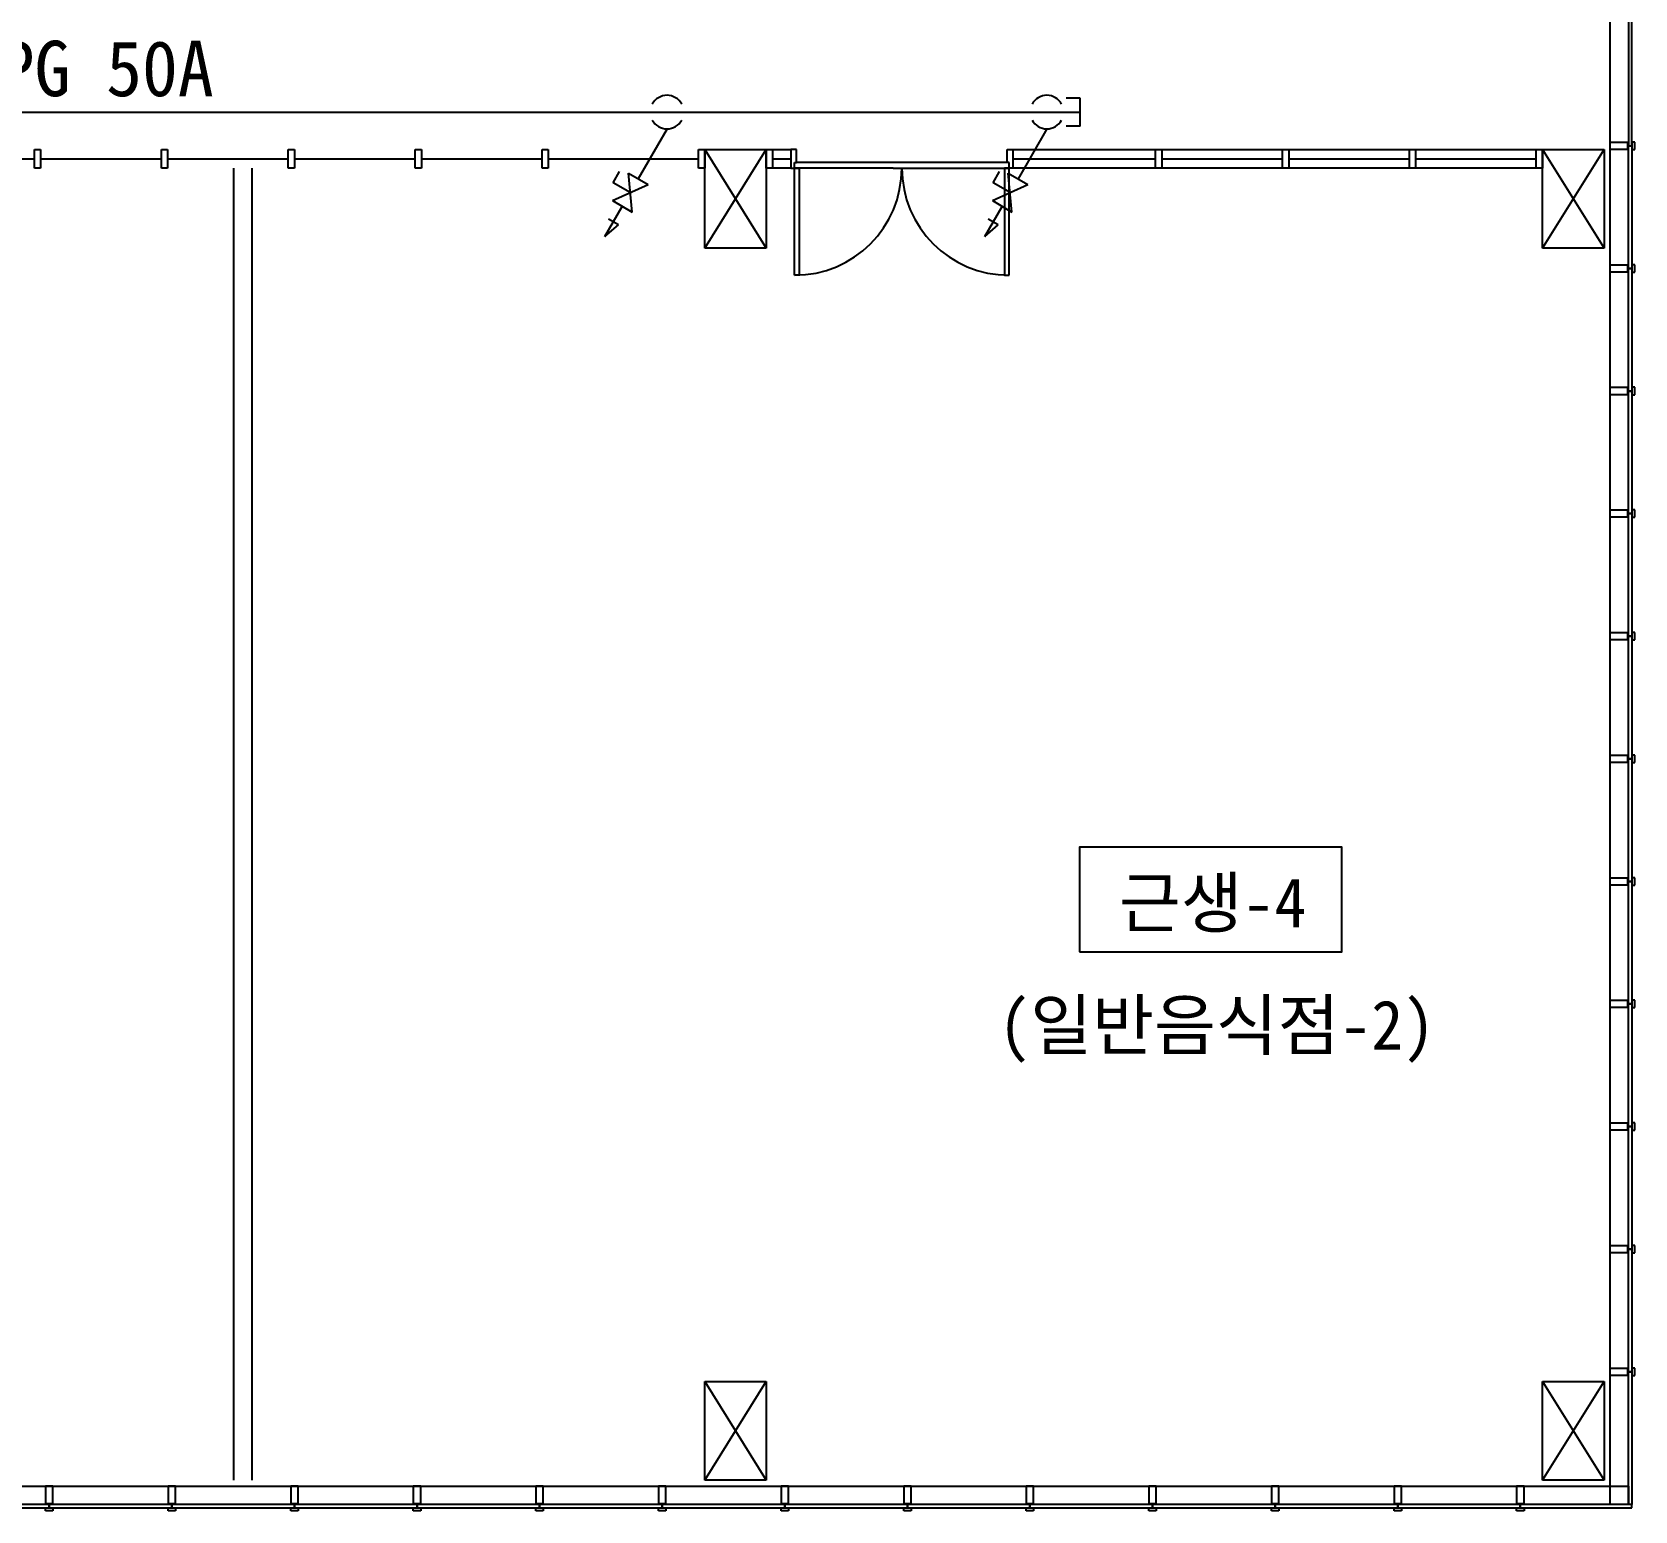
# Model space of a CAD drawing. Header units: millimetres. Extents: x 16332047 to 33387680, y -14835522 to -7015081.
# Drawn here: x 16791299 to 16804309, y -7494771 to -7482767 of the extents above; entities that cross this region are included whole.
import ezdxf
from ezdxf.enums import TextEntityAlignment as Align

# ---------------------------------------------------------------- set-up
doc = ezdxf.new("R2010")
doc.units = ezdxf.units.MM
doc.header["$LTSCALE"] = 300
doc.header["$MEASUREMENT"] = 0
doc.layers.get('0').update_dxf_attribs({"linetype": 'CONTINUOUS'})
for name, color, linetype in [('2', 2, 'CONTINUOUS'), ('3', 3, 'CONTINUOUS'), ('gas', 3, 'CONTINUOUS'), ('S', 1, 'CONTINUOUS'), ('TEXT', 3, 'CONTINUOUS'), ('근린시설 화장실위생도면$0$SI', 2, 'CONTINUOUS')]:
    doc.layers.add(name, color=color, linetype=linetype)
doc.layers.add('arch', color=255, linetype='CONTINUOUS', lineweight=25)
doc.styles.add('돋움체', font='')
doc.styles.get('돋움체').set_extended_font_data('DotumChe')

msp = doc.modelspace()

# ---------------------------------------------------------------- linework, layer by layer
at = {"color": 0}
for p, q in [((16799806, -7483303, 0), (16799692, -7483303, 0)), ((16799806, -7483532, 0), (16799806, -7483303, 0)), ((16799806, -7483532, 0), (16799692, -7483532, 0))]:
    msp.add_line(p, q, dxfattribs=at)
at = {"layer": '2', "color": 0}
for p, q in [((16796016, -7483990, 0), (16796068, -7483900, 0)), ((16796169, -7484228, 0), (16796140, -7483912, 0)), ((16796140, -7483912, 0), (16796299, -7484004, 0)), ((16799099, -7483990, 0), (16799151, -7483900, 0)), ((16799253, -7484228, 0), (16799223, -7483912, 0)), ((16799223, -7483912, 0), (16799382, -7484004, 0)), ((16796011, -7484136, 0), (16796299, -7484004, 0)), ((16796155, -7484070, 0), (16796016, -7483990, 0)), ((16799094, -7484136, 0), (16799382, -7484004, 0)), ((16799238, -7484070, 0), (16799099, -7483990, 0)), ((16796011, -7484136, 0), (16796169, -7484228, 0)), ((16799094, -7484136, 0), (16799253, -7484228, 0))]:
    msp.add_line(p, q, dxfattribs=at)
at = {"layer": '3', "color": 0}
for p, q in [((16796453, -7483554, 0), (16796219, -7483958, 0)), ((16799536, -7483554, 0), (16799303, -7483958, 0)), ((16795949, -7484427, 0), (16796090, -7484182, 0)), ((16799032, -7484427, 0), (16799173, -7484182, 0))]:
    msp.add_line(p, q, dxfattribs=at)
at = {"layer": 'arch'}
for p, q in [((16804109, -7494571), (16804109, -7481621)), ((16804256, -7482674), (16804256, -7483691)), ((16804284, -7483691), (16804284, -7482674)), ((16804109, -7483721, 0), (16804109, -7483661, 0)), ((16804109, -7483661, 0), (16804250, -7483661, 0)), ((16804250, -7483661, 0), (16804250, -7483721, 0)), ((16804284, -7483661, 0), (16804284, -7483721, 0)), ((16804309, -7483661, 0), (16804284, -7483661, 0)), ((16804309, -7483721, 0), (16804309, -7483661, 0)), ((16790339, -7483796), (16791319, -7483796)), ((16791319, -7483721), (16791369, -7483721)), ((16791319, -7483871), (16791319, -7483721)), ((16791369, -7483721), (16791369, -7483871)), ((16791369, -7483796), (16792349, -7483796)), ((16792349, -7483721), (16792399, -7483721)), ((16792349, -7483871), (16792349, -7483721)), ((16792399, -7483721), (16792399, -7483871)), ((16792399, -7483796), (16793379, -7483796)), ((16793379, -7483721), (16793429, -7483721)), ((16793379, -7483871), (16793379, -7483721)), ((16793429, -7483721), (16793429, -7483871)), ((16793429, -7483796), (16794409, -7483796)), ((16794409, -7483721), (16794459, -7483721)), ((16794409, -7483871), (16794409, -7483721)), ((16794459, -7483721), (16794459, -7483871)), ((16794459, -7483796), (16795439, -7483796)), ((16795439, -7483721), (16795489, -7483721)), ((16795439, -7483871), (16795439, -7483721)), ((16795489, -7483721), (16795489, -7483871)), ((16795489, -7483796), (16796709, -7483796)), ((16796709, -7483721), (16796759, -7483721)), ((16796709, -7483871), (16796709, -7483721)), ((16796759, -7483721), (16796759, -7483871)), ((16796759, -7483721), (16797259, -7484521)), ((16796759, -7484521), (16797259, -7483721)), ((16796759, -7484521), (16796759, -7483721)), ((16796759, -7483721), (16797259, -7483721)), ((16797259, -7483721), (16797309, -7483721)), ((16797259, -7483871), (16797259, -7483721)), ((16797259, -7483721), (16797259, -7484521)), ((16797309, -7483721), (16797309, -7483871)), ((16797309, -7483721), (16797459, -7483721)), ((16797309, -7483796), (16797459, -7483796)), ((16797504, -7483721), (16797459, -7483721)), ((16797459, -7483721), (16797459, -7483851)), ((16797504, -7483816), (16797504, -7483721)), ((16797504, -7483826), (16797504, -7483816)), ((16797504, -7483816), (16797504, -7483816)), ((16799214, -7483721), (16803559, -7483721)), ((16799214, -7483816), (16799214, -7483721)), ((16799214, -7483721), (16799259, -7483721)), ((16799214, -7483826), (16799214, -7483816)), ((16799214, -7483816), (16799214, -7483816)), ((16799259, -7483721), (16799259, -7483851)), ((16799259, -7483796), (16800419, -7483796)), ((16800419, -7483721), (16800469, -7483721)), ((16800419, -7483871), (16800419, -7483721)), ((16800469, -7483721), (16800469, -7483871)), ((16800469, -7483796), (16801449, -7483796)), ((16801449, -7483721), (16801499, -7483721)), ((16801449, -7483871), (16801449, -7483721)), ((16801499, -7483721), (16801499, -7483871)), ((16801499, -7483796), (16802479, -7483796)), ((16802479, -7483721), (16802529, -7483721)), ((16802479, -7483871), (16802479, -7483721)), ((16802529, -7483721), (16802529, -7483871)), ((16802529, -7483796), (16803509, -7483796)), ((16803509, -7483721), (16803559, -7483721)), ((16803509, -7483871), (16803509, -7483721)), ((16803559, -7483721), (16803559, -7483871)), ((16803559, -7483721), (16803559, -7483871)), ((16803559, -7483721), (16804059, -7484521)), ((16803559, -7484521), (16804059, -7483721)), ((16803559, -7484521), (16803559, -7483721)), ((16803559, -7483721), (16804059, -7483721)), ((16804059, -7483721), (16804059, -7484521)), ((16804250, -7483721, 0), (16804109, -7483721, 0)), ((16804256, -7483691), (16804284, -7483691)), ((16804256, -7484686), (16804256, -7483691)), ((16804256, -7483691), (16804284, -7483691)), ((16804284, -7483691), (16804284, -7484686)), ((16804284, -7483721, 0), (16804309, -7483721, 0)), ((16791369, -7483871), (16791319, -7483871)), ((16792399, -7483871), (16792349, -7483871)), ((16792934, -7483871), (16792934, -7494521)), ((16793084, -7483871), (16793084, -7494521)), ((16793429, -7483871), (16793379, -7483871)), ((16794459, -7483871), (16794409, -7483871)), ((16795489, -7483871), (16795439, -7483871)), ((16796759, -7483871), (16796709, -7483871)), ((16797309, -7483871), (16797259, -7483871)), ((16797459, -7483871), (16797259, -7483871)), ((16797459, -7483851), (16797459, -7483871)), ((16797459, -7483871), (16797489, -7483871)), ((16797489, -7483871), (16797489, -7483826)), ((16797489, -7483826), (16797504, -7483826)), ((16798289, -7483871), (16797489, -7483871)), ((16797489, -7483871), (16797527, -7483871)), ((16797489, -7484741), (16797489, -7483871)), ((16799214, -7483826), (16797504, -7483826)), ((16797527, -7483871), (16797527, -7484741)), ((16798289, -7483871), (16799229, -7483871)), ((16799229, -7483871), (16799191, -7483871)), ((16799191, -7483871), (16799191, -7484741)), ((16799229, -7483826), (16799214, -7483826)), ((16799229, -7483871), (16799229, -7483826)), ((16803559, -7483871), (16799229, -7483871)), ((16799229, -7484741), (16799229, -7483871)), ((16799259, -7483871), (16799229, -7483871)), ((16799259, -7483851), (16799259, -7483871)), ((16800469, -7483871), (16800419, -7483871)), ((16801499, -7483871), (16801449, -7483871)), ((16802529, -7483871), (16802479, -7483871)), ((16803559, -7483871), (16803509, -7483871)), ((16797259, -7484521), (16796759, -7484521)), ((16804059, -7484521), (16803559, -7484521)), ((16804109, -7484716), (16804109, -7484656)), ((16804109, -7484656), (16804250, -7484656)), ((16804250, -7484716), (16804109, -7484716)), ((16804250, -7484656), (16804250, -7484716)), ((16804284, -7484686), (16804256, -7484686)), ((16804256, -7485681), (16804256, -7484686)), ((16804256, -7484686), (16804284, -7484686)), ((16804284, -7484656), (16804284, -7484716)), ((16804309, -7484656), (16804284, -7484656)), ((16804284, -7484686), (16804284, -7485681)), ((16804284, -7484716), (16804309, -7484716)), ((16804309, -7484716), (16804309, -7484656)), ((16797527, -7484741), (16797489, -7484741)), ((16799191, -7484741), (16799229, -7484741)), ((16804109, -7485711), (16804109, -7485651)), ((16804109, -7485651), (16804250, -7485651)), ((16804250, -7485711), (16804109, -7485711)), ((16804250, -7485651), (16804250, -7485711)), ((16804256, -7486676), (16804256, -7485681)), ((16804256, -7485681), (16804284, -7485681)), ((16804284, -7485681), (16804256, -7485681)), ((16804284, -7485651), (16804284, -7485711)), ((16804309, -7485651), (16804284, -7485651)), ((16804284, -7485681), (16804284, -7486676)), ((16804284, -7485711), (16804309, -7485711)), ((16804309, -7485711), (16804309, -7485651)), ((16804109, -7486706), (16804109, -7486646)), ((16804109, -7486646), (16804250, -7486646)), ((16804250, -7486646), (16804250, -7486706)), ((16804284, -7486676), (16804256, -7486676)), ((16804256, -7487671), (16804256, -7486676)), ((16804256, -7486676), (16804284, -7486676)), ((16804284, -7486646), (16804284, -7486706)), ((16804309, -7486646), (16804284, -7486646)), ((16804284, -7486676), (16804284, -7487671)), ((16804309, -7486706), (16804309, -7486646)), ((16804250, -7486706), (16804109, -7486706)), ((16804284, -7486706), (16804309, -7486706)), ((16804109, -7487701), (16804109, -7487641)), ((16804109, -7487641), (16804250, -7487641)), ((16804250, -7487701), (16804109, -7487701)), ((16804250, -7487641), (16804250, -7487701)), ((16804256, -7488666), (16804256, -7487671)), ((16804256, -7487671), (16804284, -7487671)), ((16804284, -7487671), (16804256, -7487671)), ((16804284, -7487641), (16804284, -7487701)), ((16804309, -7487641), (16804284, -7487641)), ((16804284, -7487671), (16804284, -7488666)), ((16804284, -7487701), (16804309, -7487701)), ((16804309, -7487701), (16804309, -7487641)), ((16804109, -7488696), (16804109, -7488636)), ((16804109, -7488636), (16804250, -7488636)), ((16804250, -7488696), (16804109, -7488696)), ((16804250, -7488636), (16804250, -7488696)), ((16804284, -7488666), (16804256, -7488666)), ((16804256, -7489661), (16804256, -7488666)), ((16804256, -7488666), (16804284, -7488666)), ((16804284, -7488636), (16804284, -7488696)), ((16804309, -7488636), (16804284, -7488636)), ((16804284, -7488666), (16804284, -7489661)), ((16804284, -7488696), (16804309, -7488696)), ((16804309, -7488696), (16804309, -7488636)), ((16804109, -7489691), (16804109, -7489631)), ((16804109, -7489631), (16804250, -7489631)), ((16804250, -7489631), (16804250, -7489691)), ((16804256, -7490656), (16804256, -7489661)), ((16804256, -7489661), (16804284, -7489661)), ((16804284, -7489661), (16804256, -7489661)), ((16804284, -7489631), (16804284, -7489691)), ((16804309, -7489631), (16804284, -7489631)), ((16804284, -7489661), (16804284, -7490656)), ((16804309, -7489691), (16804309, -7489631)), ((16804250, -7489691), (16804109, -7489691)), ((16804284, -7489691), (16804309, -7489691)), ((16804109, -7490686), (16804109, -7490626)), ((16804109, -7490626), (16804250, -7490626)), ((16804250, -7490686), (16804109, -7490686)), ((16804250, -7490626), (16804250, -7490686)), ((16804284, -7490656), (16804256, -7490656)), ((16804256, -7491651), (16804256, -7490656)), ((16804256, -7490656), (16804284, -7490656)), ((16804284, -7490626), (16804284, -7490686)), ((16804309, -7490626), (16804284, -7490626)), ((16804284, -7490656), (16804284, -7491651)), ((16804284, -7490686), (16804309, -7490686)), ((16804309, -7490686), (16804309, -7490626)), ((16804109, -7491681), (16804109, -7491621)), ((16804109, -7491621), (16804250, -7491621)), ((16804250, -7491621), (16804250, -7491681)), ((16804284, -7491621), (16804284, -7491681)), ((16804309, -7491621), (16804284, -7491621)), ((16804309, -7491681), (16804309, -7491621)), ((16804250, -7491681), (16804109, -7491681)), ((16804256, -7492646), (16804256, -7491651)), ((16804256, -7491651), (16804284, -7491651)), ((16804284, -7491651), (16804256, -7491651)), ((16804284, -7491651), (16804284, -7492646)), ((16804284, -7491681), (16804309, -7491681)), ((16804109, -7492676), (16804109, -7492616)), ((16804109, -7492616), (16804250, -7492616)), ((16804250, -7492616), (16804250, -7492676)), ((16804284, -7492646), (16804256, -7492646)), ((16804256, -7493641), (16804256, -7492646)), ((16804256, -7492646), (16804284, -7492646)), ((16804284, -7492616), (16804284, -7492676)), ((16804309, -7492616), (16804284, -7492616)), ((16804284, -7492646), (16804284, -7493641)), ((16804309, -7492676), (16804309, -7492616)), ((16804250, -7492676), (16804109, -7492676)), ((16804284, -7492676), (16804309, -7492676)), ((16804109, -7493671), (16804109, -7493611)), ((16804109, -7493611), (16804250, -7493611)), ((16804250, -7493671), (16804109, -7493671)), ((16804250, -7493611), (16804250, -7493671)), ((16804256, -7494718), (16804256, -7493641)), ((16804256, -7493641), (16804284, -7493641)), ((16804284, -7493641), (16804256, -7493641)), ((16804284, -7493611), (16804284, -7493671)), ((16804309, -7493611), (16804284, -7493611)), ((16804284, -7493641), (16804284, -7494718)), ((16804284, -7493671), (16804309, -7493671)), ((16804309, -7493671), (16804309, -7493611)), ((16796759, -7493721), (16797259, -7494521)), ((16796759, -7494521), (16797259, -7493721)), ((16796759, -7494521), (16796759, -7493721)), ((16796759, -7493721), (16797259, -7493721)), ((16797259, -7493721), (16797259, -7494521)), ((16803559, -7493721), (16804059, -7494521)), ((16803559, -7494521), (16804059, -7493721)), ((16803559, -7494521), (16803559, -7493721)), ((16803559, -7493721), (16804059, -7493721)), ((16804059, -7493721), (16804059, -7494521)), ((16780709, -7494571), (16804109, -7494571)), ((16791469, -7494571), (16791409, -7494571)), ((16791409, -7494571), (16791409, -7494712)), ((16791469, -7494712), (16791469, -7494571)), ((16792464, -7494571), (16792404, -7494571)), ((16792404, -7494571), (16792404, -7494712)), ((16792464, -7494712), (16792464, -7494571)), ((16793459, -7494571), (16793399, -7494571)), ((16793399, -7494571), (16793399, -7494712)), ((16793459, -7494712), (16793459, -7494571)), ((16794454, -7494571), (16794394, -7494571)), ((16794394, -7494571), (16794394, -7494712)), ((16794454, -7494712), (16794454, -7494571)), ((16795449, -7494571), (16795389, -7494571)), ((16795389, -7494571), (16795389, -7494712)), ((16795449, -7494712), (16795449, -7494571)), ((16796444, -7494571), (16796384, -7494571)), ((16796384, -7494571), (16796384, -7494712)), ((16796444, -7494712), (16796444, -7494571)), ((16797259, -7494521), (16796759, -7494521)), ((16797439, -7494571), (16797379, -7494571)), ((16797379, -7494571), (16797379, -7494712)), ((16797439, -7494712), (16797439, -7494571)), ((16798434, -7494571), (16798374, -7494571)), ((16798374, -7494571), (16798374, -7494712)), ((16798434, -7494712), (16798434, -7494571)), ((16799429, -7494571), (16799369, -7494571)), ((16799369, -7494571), (16799369, -7494712)), ((16799429, -7494712), (16799429, -7494571)), ((16800424, -7494571), (16800364, -7494571)), ((16800364, -7494571), (16800364, -7494712)), ((16800424, -7494712), (16800424, -7494571)), ((16801419, -7494571), (16801359, -7494571)), ((16801359, -7494571), (16801359, -7494712)), ((16801419, -7494712), (16801419, -7494571)), ((16802414, -7494571), (16802354, -7494571)), ((16802354, -7494571), (16802354, -7494712)), ((16802414, -7494712), (16802414, -7494571)), ((16803409, -7494571), (16803349, -7494571)), ((16803349, -7494571), (16803349, -7494712)), ((16803409, -7494712), (16803409, -7494571)), ((16804059, -7494521), (16803559, -7494521)), ((16804109, -7494571), (16804256, -7494571)), ((16804109, -7494718), (16804109, -7494571)), ((16804256, -7494571), (16804256, -7494718)), ((16791439, -7494718), (16790444, -7494718)), ((16790444, -7494746), (16791439, -7494746)), ((16791409, -7494712), (16791469, -7494712)), ((16791409, -7494746), (16791469, -7494746)), ((16791409, -7494771), (16791409, -7494746)), ((16792434, -7494718), (16791439, -7494718)), ((16791439, -7494718), (16791439, -7494746)), ((16791439, -7494746), (16791439, -7494718)), ((16791439, -7494746), (16792434, -7494746)), ((16791469, -7494746), (16791469, -7494771)), ((16792404, -7494712), (16792464, -7494712)), ((16792404, -7494746), (16792464, -7494746)), ((16792404, -7494771), (16792404, -7494746)), ((16792434, -7494746), (16792434, -7494718)), ((16793429, -7494718), (16792434, -7494718)), ((16792434, -7494718), (16792434, -7494746)), ((16792434, -7494746), (16793429, -7494746)), ((16792464, -7494746), (16792464, -7494771)), ((16793399, -7494712), (16793459, -7494712)), ((16793399, -7494746), (16793459, -7494746)), ((16793399, -7494771), (16793399, -7494746)), ((16794424, -7494718), (16793429, -7494718)), ((16793429, -7494718), (16793429, -7494746)), ((16793429, -7494746), (16793429, -7494718)), ((16793429, -7494746), (16794424, -7494746)), ((16793459, -7494746), (16793459, -7494771)), ((16794394, -7494712), (16794454, -7494712)), ((16794394, -7494746), (16794454, -7494746)), ((16794394, -7494771), (16794394, -7494746)), ((16795419, -7494718), (16794424, -7494718)), ((16794424, -7494718), (16794424, -7494746)), ((16794424, -7494746), (16794424, -7494718)), ((16794424, -7494746), (16795419, -7494746)), ((16794454, -7494746), (16794454, -7494771)), ((16795389, -7494712), (16795449, -7494712)), ((16795389, -7494746), (16795449, -7494746)), ((16795389, -7494771), (16795389, -7494746)), ((16796414, -7494718), (16795419, -7494718)), ((16795419, -7494718), (16795419, -7494746)), ((16795419, -7494746), (16795419, -7494718)), ((16795419, -7494746), (16796414, -7494746)), ((16795449, -7494746), (16795449, -7494771)), ((16796384, -7494712), (16796444, -7494712)), ((16796384, -7494746), (16796444, -7494746)), ((16796384, -7494771), (16796384, -7494746)), ((16796414, -7494746), (16796414, -7494718)), ((16797409, -7494718), (16796414, -7494718)), ((16796414, -7494718), (16796414, -7494746)), ((16796414, -7494746), (16797409, -7494746)), ((16796444, -7494746), (16796444, -7494771)), ((16797379, -7494712), (16797439, -7494712)), ((16797379, -7494746), (16797439, -7494746)), ((16797379, -7494771), (16797379, -7494746)), ((16798404, -7494718), (16797409, -7494718)), ((16797409, -7494718), (16797409, -7494746)), ((16797409, -7494746), (16797409, -7494718)), ((16797409, -7494746), (16798404, -7494746)), ((16797439, -7494746), (16797439, -7494771)), ((16798374, -7494712), (16798434, -7494712)), ((16798374, -7494746), (16798434, -7494746)), ((16798374, -7494771), (16798374, -7494746)), ((16799399, -7494718), (16798404, -7494718)), ((16798404, -7494718), (16798404, -7494746)), ((16798404, -7494746), (16798404, -7494718)), ((16798404, -7494746), (16799399, -7494746)), ((16798434, -7494746), (16798434, -7494771)), ((16799369, -7494712), (16799429, -7494712)), ((16799369, -7494746), (16799429, -7494746)), ((16799369, -7494771), (16799369, -7494746)), ((16800394, -7494718), (16799399, -7494718)), ((16799399, -7494718), (16799399, -7494746)), ((16799399, -7494746), (16799399, -7494718)), ((16799399, -7494746), (16800394, -7494746)), ((16799429, -7494746), (16799429, -7494771)), ((16800364, -7494712), (16800424, -7494712)), ((16800364, -7494746), (16800424, -7494746)), ((16800364, -7494771), (16800364, -7494746)), ((16800394, -7494746), (16800394, -7494718)), ((16801389, -7494718), (16800394, -7494718)), ((16800394, -7494718), (16800394, -7494746)), ((16800394, -7494746), (16801389, -7494746)), ((16800424, -7494746), (16800424, -7494771)), ((16801359, -7494712), (16801419, -7494712)), ((16801359, -7494746), (16801419, -7494746)), ((16801359, -7494771), (16801359, -7494746)), ((16802384, -7494718), (16801389, -7494718)), ((16801389, -7494718), (16801389, -7494746)), ((16801389, -7494746), (16801389, -7494718)), ((16801389, -7494746), (16802384, -7494746)), ((16801419, -7494746), (16801419, -7494771)), ((16802354, -7494712), (16802414, -7494712)), ((16802354, -7494746), (16802414, -7494746)), ((16802354, -7494771), (16802354, -7494746)), ((16803379, -7494718), (16802384, -7494718)), ((16802384, -7494718), (16802384, -7494746)), ((16802384, -7494746), (16802384, -7494718)), ((16802384, -7494746), (16803379, -7494746)), ((16802414, -7494746), (16802414, -7494771)), ((16803349, -7494712), (16803409, -7494712)), ((16803349, -7494746), (16803409, -7494746)), ((16803349, -7494771), (16803349, -7494746)), ((16804284, -7494718), (16803379, -7494718)), ((16803379, -7494718), (16803379, -7494746)), ((16803379, -7494746), (16803379, -7494718)), ((16803379, -7494746), (16804284, -7494746)), ((16803409, -7494746), (16803409, -7494771)), ((16804256, -7494718), (16804109, -7494718)), ((16804284, -7494718), (16804256, -7494718)), ((16804284, -7494746), (16804284, -7494718)), ((16791469, -7494771), (16791409, -7494771)), ((16792464, -7494771), (16792404, -7494771)), ((16793459, -7494771), (16793399, -7494771)), ((16794454, -7494771), (16794394, -7494771)), ((16795449, -7494771), (16795389, -7494771)), ((16796444, -7494771), (16796384, -7494771)), ((16797439, -7494771), (16797379, -7494771)), ((16798434, -7494771), (16798374, -7494771)), ((16799429, -7494771), (16799369, -7494771)), ((16800424, -7494771), (16800364, -7494771)), ((16801419, -7494771), (16801359, -7494771)), ((16802414, -7494771), (16802354, -7494771)), ((16803409, -7494771), (16803349, -7494771))]:
    msp.add_line(p, q, dxfattribs=at)
msp.add_lwpolyline([(16799801, -7490234), (16801930, -7490234), (16801930, -7489383), (16799801, -7489383)], close=True, dxfattribs=at)
for centre, start, end in [((16797489, -7483871), 270, 0), ((16799229, -7483871), 180, 270)]:
    msp.add_arc(centre, 870, start, end, dxfattribs=at)
at = {"layer": 'gas', "ltscale": 3}
msp.add_line((16780330, -7483417, 0), (16799806, -7483417, 0), dxfattribs=at)
at = {"layer": 'S', "color": 0, "ltscale": 10}
for p, q in [((16795949, -7484427, 0), (16796059, -7484332, 0)), ((16796059, -7484332, 0), (16795977, -7484285, 0)), ((16799032, -7484427, 0), (16799142, -7484332, 0)), ((16799142, -7484332, 0), (16799060, -7484285, 0))]:
    msp.add_line(p, q, dxfattribs=at)
at = {"layer": '근린시설 화장실위생도면$0$SI', "color": 0}
for centre, start, end in [((16796453, -7483417, 0), 28.3041, 151.6959), ((16799536, -7483417, 0), 28.3041, 151.6959), ((16796453, -7483417, 0), 208.4369, 331.5631), ((16799536, -7483417, 0), 208.4369, 331.5631)]:
    msp.add_arc(centre, 136, start, end, dxfattribs=at)

# ---------------------------------------------------------------- texts
at = {"layer": 'arch', "style": '돋움체'}
for s, p in [('근생-4', (16800882, -7490034)), ('(일반음식점-2)', (16800915, -7491027))]:
    msp.add_text(s, height=400, dxfattribs=at).set_placement(p, align=Align.CENTER)
at = {"layer": 'TEXT', "style": '돋움체'}
msp.add_text('SPPG 50A', height=450, rotation=360, dxfattribs=at).set_placement((16790447, -7483288, 0))

doc.saveas('drawing.dxf')
